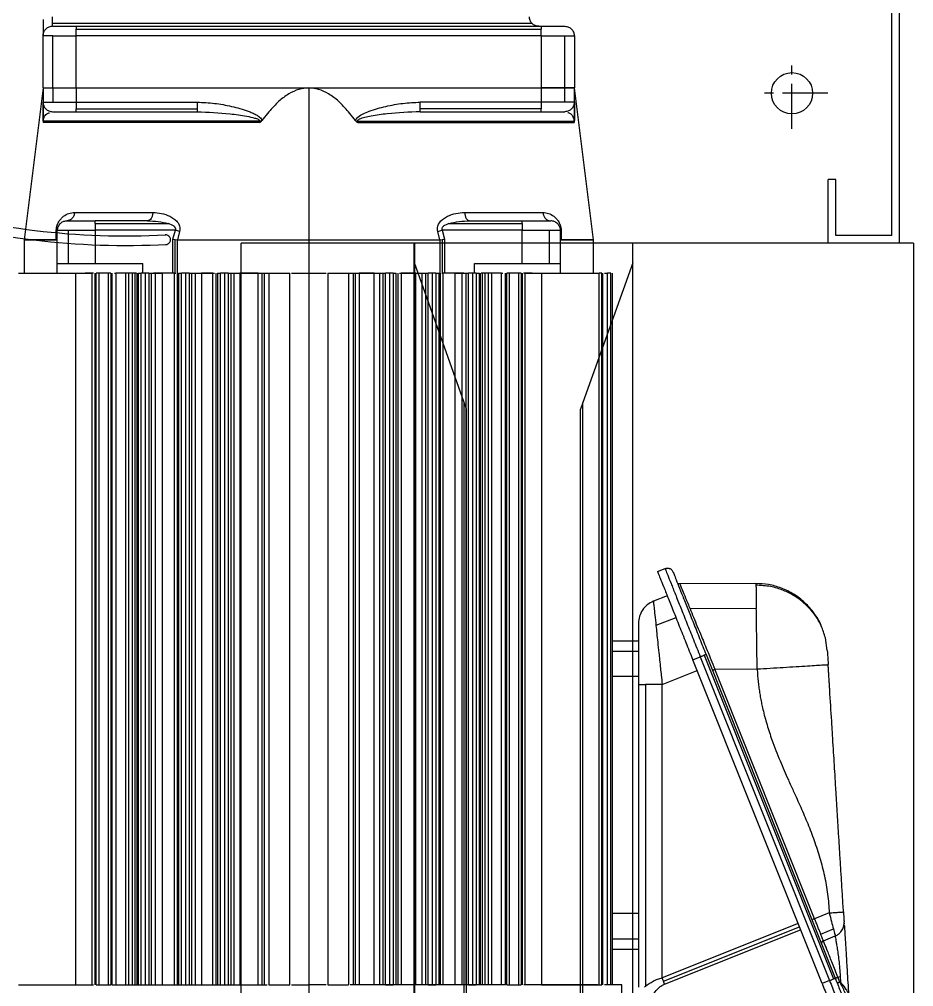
# Model space of a CAD drawing. Header units: millimetres. Extents: x -5505 to 394412, y -8522 to 584759.
# Drawn here: x 191553.6 to 191742.1, y 387678.4 to 387882.3 of the extents above; entities that cross this region are included whole.
import ezdxf

# ---------------------------------------------------------------- set-up
doc = ezdxf.new("R2010")
doc.units = ezdxf.units.MM
doc.linetypes.add('CENTER', pattern=[50.8, 31.75, -6.35, 6.35, -6.35])

# ---------------------------------------------------------------- blocks, each defined once
blk = doc.blocks.new('Motor_Hyponic_1hp_side')
at = {"color": 7, "linetype": 'Continuous', "lineweight": 25}
for p, q in [((74.59, -105.16), (-26.5, -105.16)), ((-21.5, -105.74), (76.5, -105.74)), ((-28.5, -118.74), (-28.5, -107.74)), ((-26.45, -118.74), (-26.45, -107.74)), ((-21.5, -106.33), (76.5, -106.33)), ((76.5, -107.74), (-21.5, -107.74)), ((-21.5, -118.74), (-21.5, -107.74)), ((76.5, -107.74), (76.5, -118.74)), ((81.45, -118.74), (81.45, -107.74)), ((83.5, -107.74), (83.5, -118.74)), ((-28.5, -118.74), (-32.5, -150.75)), ((-28.5, -118.74), (-28.5, -121.74)), ((-26.45, -118.74), (-26.45, -121.74)), ((-21.5, -118.74), (-21.5, -121.74)), ((-21.5, -118.74), (27.5, -118.74)), ((-21.5, -118.74), (76.5, -118.74)), ((27.5, -118.74), (27.5, -150.74)), ((27.5, -118.74), (76.5, -118.74)), ((76.5, -118.74), (76.5, -121.74)), ((81.45, -121.74), (81.45, -118.74)), ((87.5, -150.75), (83.5, -118.74)), ((83.5, -121.74), (83.5, -118.74)), ((-28.5, -121.74), (-28.5, -123.74)), ((-21.5, -121.74), (4, -121.74)), ((76.5, -121.74), (51, -121.74)), ((83.5, -123.74), (83.5, -121.74)), ((-28.5, -123.74), (-28.5, -125.63)), ((-26.89, -123.7), (-26.5, -123.74)), ((-21.5, -123.16), (4, -123.16)), ((-21.5, -123.74), (4, -123.74)), ((19.11, -123.74), (17.64, -125.63)), ((37.36, -125.63), (35.89, -123.74)), ((76.5, -123.16), (51, -123.16)), ((51, -123.74), (76.5, -123.74)), ((83.5, -125.63), (83.5, -123.74)), ((-6.45, -146.74), (-17.5, -146.74)), ((61.45, -146.74), (72.5, -146.74)), ((-25.5, -155.74), (-25.5, -148.74)), ((-23.16, -155.74), (-23.16, -148.74)), ((-17.5, -147.33), (-2.06, -147.33)), ((-17.5, -148.74), (-17.5, -155.74)), ((-0.61, -148.74), (-17.5, -148.74)), ((-1.12, -150.62), (-0.61, -148.74)), ((55.61, -148.74), (56.12, -150.62)), ((72.5, -148.74), (55.61, -148.74)), ((57.06, -147.33), (72.5, -147.33)), ((72.5, -155.74), (72.5, -148.74)), ((78.16, -148.74), (78.16, -155.74)), ((80.5, -148.74), (80.5, -155.74)), ((-32.5, -150.73), (-32.5, -157.74)), ((-25.74, -150.74), (-25.73, -148.99)), ((-25.74, -150.74), (-25.73, -150.74)), ((-25.73, -150.74), (-25.56, -150.68)), ((-1.12, -150.62), (-0.64, -150.68)), ((-1.12, -157.74), (-1.12, -150.62)), ((-0.64, -150.68), (-0.2, -150.74)), ((-0.64, -157.74), (-0.64, -150.68)), ((-0.17, -150.74), (-0.2, -150.74)), ((-0.2, -150.74), (-0.2, -157.74)), ((0.3, -148.99), (-0.17, -150.74)), ((27.5, -150.74), (27.5, -157.74)), ((55.17, -150.74), (54.7, -148.99)), ((55.17, -150.74), (55.2, -150.74)), ((55.2, -150.74), (55.64, -150.68)), ((55.2, -157.74), (55.2, -150.74)), ((55.64, -150.68), (56.12, -150.62)), ((55.64, -150.68), (55.64, -157.74)), ((56.12, -150.62), (56.12, -157.74)), ((80.56, -150.68), (80.73, -150.74)), ((80.73, -148.99), (80.74, -150.74)), ((80.74, -150.74), (80.73, -150.74)), ((87.5, -157.74), (87.5, -150.73)), ((-25.5, -157.74), (-25.5, -155.74)), ((-17.5, -155.74), (-7.47, -155.74)), ((-7.47, -157.74), (-7.47, -155.74)), ((62.47, -155.74), (72.5, -155.74)), ((62.47, -157.74), (62.47, -155.74)), ((80.5, -155.74), (80.5, -157.74)), ((-33.7, -157.74), (-21.56, -157.74)), ((-21.56, -307.74), (-21.56, -157.74)), ((-17.85, -157.74), (-19.63, -157.74)), ((-18.11, -307.74), (-18.11, -157.74)), ((-17.5, -307.74), (-17.5, -157.74)), ((-17.27, -307.74), (-17.27, -157.74)), ((-14.8, -157.74), (-16.7, -157.74)), ((-16.7, -307.74), (-16.7, -157.74)), ((-14.8, -157.74), (-14.8, -307.74)), ((-14.23, -157.74), (-14.23, -307.74)), ((-14, -157.74), (-14, -307.74)), ((-13.42, -157.74), (-13.12, -157.74)), ((-11.02, -157.74), (-13.12, -157.74)), ((-13.12, -157.74), (-13.12, -307.74)), ((-11.02, -307.74), (-11.02, -157.74)), ((-10.38, -307.74), (-10.38, -157.74)), ((-9.71, -157.74), (-9.71, -307.74)), ((-9.07, -307.74), (-9.07, -157.74)), ((-8.64, -307.74), (-8.64, -157.74)), ((-8.47, -157.74), (-7.8, -157.74)), ((-8.47, -157.74), (-8.47, -307.74)), ((-7.8, -307.74), (-7.8, -157.74)), ((-7, -157.74), (-7, -307.74)), ((-6.2, -157.74), (-5.63, -157.74)), ((-6.2, -157.74), (-6.2, -307.74)), ((-5.63, -307.74), (-5.63, -157.74)), ((-1.12, -157.74), (-5.2, -157.74)), ((-4.85, -157.74), (-4.85, -307.74)), ((-0.76, -157.74), (-3.38, -157.74)), ((-3.38, -157.74), (-3.38, -307.74)), ((-0.64, -157.74), (-1.12, -157.74)), ((-0.76, -157.74), (-0.54, -157.74)), ((-0.76, -307.74), (-0.76, -157.74)), ((-0.19, -307.74), (-0.19, -157.74)), ((0.04, -157.74), (0.7, -157.74)), ((0.04, -157.74), (0.04, -307.74)), ((0.7, -307.74), (0.7, -157.74)), ((1.5, -157.74), (1.5, -307.74)), ((2.3, -157.74), (2.88, -157.74)), ((2.3, -157.74), (2.3, -307.74)), ((2.88, -307.74), (2.88, -157.74)), ((3.57, -157.74), (3.57, -307.74)), ((7.28, -157.74), (4.93, -157.74)), ((4.93, -157.74), (4.93, -307.74)), ((7.28, -157.74), (7.63, -157.74)), ((7.28, -307.74), (7.28, -157.74)), ((7.98, -307.74), (7.98, -157.74)), ((8.28, -157.74), (8.92, -157.74)), ((8.28, -157.74), (8.28, -307.74)), ((8.92, -307.74), (8.92, -157.74)), ((9.72, -157.74), (9.72, -307.74)), ((10.5, -157.74), (11.12, -157.74)), ((10.5, -157.74), (10.5, -307.74)), ((11.12, -307.74), (11.12, -157.74)), ((11.73, -157.74), (11.73, -307.74)), ((16.85, -157.74), (12.97, -157.74)), ((12.97, -157.74), (12.97, -307.74)), ((16.85, -307.74), (16.85, -157.74)), ((17.7, -307.74), (17.7, -157.74)), ((18.09, -157.74), (19.12, -157.74)), ((18.09, -157.74), (18.09, -307.74)), ((19.12, -157.74), (23.5, -157.74)), ((19.12, -157.74), (19.12, -307.74)), ((23.5, -307.74), (23.5, -157.74)), ((23.85, -157.74), (27.5, -157.74)), ((23.85, -157.74), (27.5, -157.74)), ((27.5, -157.74), (31.15, -157.74)), ((27.5, -157.74), (27.5, -307.74)), ((27.5, -157.74), (31.15, -157.74)), ((31.5, -157.74), (35.88, -157.74)), ((31.5, -157.74), (31.5, -307.74)), ((35.88, -157.74), (36.91, -157.74)), ((35.88, -157.74), (35.88, -307.74)), ((36.91, -307.74), (36.91, -157.74)), ((37.3, -157.74), (37.3, -307.74)), ((37.8, -157.74), (41.62, -157.74)), ((41.27, -157.74), (38.15, -157.74)), ((38.15, -157.74), (38.15, -307.74)), ((41.27, -307.74), (41.27, -157.74)), ((42.5, -307.74), (42.5, -157.74)), ((43.1, -157.74), (43.7, -157.74)), ((43.1, -157.74), (43.1, -307.74)), ((43.7, -307.74), (43.7, -157.74)), ((44.5, -157.74), (44.5, -307.74)), ((45.3, -157.74), (45.94, -157.74)), ((45.3, -157.74), (45.3, -307.74)), ((45.94, -307.74), (45.94, -157.74)), ((46.25, -157.74), (46.25, -307.74)), ((46.6, -157.74), (46.96, -157.74)), ((50.07, -157.74), (46.96, -157.74)), ((46.96, -157.74), (46.96, -307.74)), ((50.07, -307.74), (50.07, -157.74)), ((51.43, -307.74), (51.43, -157.74)), ((52.12, -157.74), (52.7, -157.74)), ((52.12, -157.74), (52.12, -307.74)), ((52.7, -307.74), (52.7, -157.74)), ((53.5, -157.74), (53.5, -307.74)), ((54.3, -157.74), (54.96, -157.74)), ((54.3, -157.74), (54.3, -307.74)), ((54.96, -307.74), (54.96, -157.74)), ((55.19, -157.74), (55.19, -307.74)), ((55.54, -157.74), (55.76, -157.74)), ((56.12, -157.74), (55.64, -157.74)), ((58.38, -157.74), (55.76, -157.74)), ((55.76, -157.74), (55.76, -307.74)), ((60.2, -157.74), (56.12, -157.74)), ((58.38, -307.74), (58.38, -157.74)), ((59.85, -307.74), (59.85, -157.74)), ((60.63, -157.74), (61.2, -157.74)), ((60.63, -157.74), (60.63, -307.74)), ((61.2, -307.74), (61.2, -157.74)), ((62, -157.74), (62, -307.74)), ((62.79, -157.74), (63.47, -157.74)), ((62.79, -157.74), (62.79, -307.74)), ((63.47, -307.74), (63.47, -157.74)), ((63.64, -157.74), (63.64, -307.74)), ((64.07, -157.74), (64.07, -307.74)), ((64.71, -307.74), (64.71, -157.74)), ((65.38, -307.74), (65.38, -157.74)), ((68.12, -157.74), (66.02, -157.74)), ((66.02, -157.74), (66.02, -307.74)), ((68.12, -157.74), (68.42, -157.74)), ((68.12, -307.74), (68.12, -157.74)), ((69, -307.74), (69, -157.74)), ((69.23, -307.74), (69.23, -157.74)), ((71.7, -157.74), (69.8, -157.74)), ((69.8, -307.74), (69.8, -157.74)), ((71.7, -157.74), (71.7, -307.74)), ((72.27, -157.74), (72.27, -307.74)), ((72.5, -157.74), (72.5, -307.74)), ((74.63, -157.74), (72.76, -157.74)), ((73.11, -307.74), (73.11, -157.74)), ((76.56, -157.74), (88.7, -157.74)), ((76.56, -157.74), (76.56, -307.74)), ((88.7, -307.74), (88.7, -157.74)), ((89.27, -307.74), (89.27, -157.74)), ((89.5, -307.74), (89.5, -157.74)), ((89.85, -157.74), (90.5, -157.74)), ((90.5, -307.74), (90.5, -157.74)), ((91.21, -307.74), (91.21, -157.74)), ((91.5, -307.74), (91.5, -157.74)), ((101.03, -220.68), (102.61, -220.05)), ((121.76, -223.2), (105.71, -223.28)), ((103.06, -225.76), (100.15, -226.93)), ((121.84, -228.48), (107.88, -228.54)), ((91.5, -235.24), (97, -235.24)), ((136.8, -237.28), (136.4, -234.65)), ((91.5, -237.44), (97, -237.44)), ((110.88, -238.28), (138.14, -306.54)), ((111.24, -238.14), (138.49, -306.4)), ((108.45, -239.25), (110.03, -238.62)), ((135.71, -307.51), (108.45, -239.25)), ((110.03, -238.62), (137.28, -306.88)), ((113.12, -241.24), (122.02, -241.2)), ((134.12, -293.84), (113.12, -241.24)), ((91.5, -292.74), (91.5, -242.74)), ((91.5, -242.74), (97, -242.74)), ((97, -242.74), (97, -292.74)), ((97, -244.49), (97, -308.24)), ((98.46, -244.49), (98.46, -308.09)), ((102, -306.3), (102, -244.49)), ((97, -292.74), (91.5, -292.74)), ((137.22, -292.6), (134.12, -293.84)), ((135.41, -297.06), (138.08, -295.99)), ((135.97, -298.48), (138.46, -297.48)), ((91.5, -298.05), (97, -298.05)), ((91.5, -300.24), (97, -300.24)), ((-33.7, -307.74), (-21.56, -307.74)), ((-16.7, -307.74), (-14.8, -307.74)), ((19.12, -307.74), (23.5, -307.74)), ((23.85, -307.74), (27.5, -307.74)), ((27.5, -307.74), (27.5, -393.74)), ((31.15, -307.74), (27.5, -307.74)), ((31.5, -307.74), (35.88, -307.74)), ((69.8, -307.74), (71.7, -307.74)), ((76.56, -307.74), (88.7, -307.74)), ((93.5, -393.74), (93.5, -307.74)), ((102.28, -307.01), (102, -306.3)), ((102.52, -307.61), (102.28, -307.01)), ((137.28, -306.88), (135.71, -307.51)), ((139.05, -306.18), (139.52, -305.99)), ((139.46, -307.21), (139.05, -306.18)), ((139.56, -307.2), (139.46, -307.21)), ((139.52, -305.99), (139.56, -307.2)), ((98.3, -308.24), (98.46, -308.09))]:
    blk.add_line(p, q, dxfattribs=at)
at = {"color": 8, "linetype": 'Continuous', "lineweight": 25}
for p, q in [((104.91, -230.39), (100.69, -232.07)), ((102, -244.49), (109.37, -241.55)), ((130.65, -294.85), (102, -306.3)), ((102.28, -307.01), (130.94, -295.57)), ((102.52, -307.61), (131.18, -296.17))]:
    blk.add_line(p, q, dxfattribs=at)
at = {"color": 7, "linetype": 'Continuous', "lineweight": 25}
for points in [[(-26.5, -105.16), (-26.5, -105.06), (-26.5, -104.86), (-26.5, -104.51), (-26.5, -104.14), (-26.5, -103.87), (-26.5, -103.74)], [(-26.5, -105.74), (-26.63, -105.75), (-26.89, -105.77), (-27.27, -105.88), (-27.62, -106.07), (-27.82, -106.24), (-27.91, -106.33)], [(-26.5, -105.74), (-26.5, -105.74), (-26.5, -105.72), (-26.5, -105.6), (-26.5, -105.42), (-26.5, -105.24), (-26.5, -105.16)], [(-26.5, -105.74), (-26.42, -105.74), (-26.27, -105.74), (-25.12, -105.74), (-23.47, -105.74), (-22.16, -105.74), (-21.5, -105.74)], [(-21.5, -105.74), (-21.5, -105.75), (-21.5, -105.77), (-21.5, -105.88), (-21.5, -106.07), (-21.5, -106.24), (-21.5, -106.33)], [(76.5, -105.74), (76.5, -105.75), (76.5, -105.77), (76.5, -105.88), (76.5, -106.07), (76.5, -106.24), (76.5, -106.33)], [(76.5, -105.74), (77.16, -105.74), (78.47, -105.74), (80.12, -105.74), (81.27, -105.74), (81.42, -105.74), (81.5, -105.74)], [(81.5, -105.74), (81.63, -105.75), (81.89, -105.77), (82.27, -105.88), (82.62, -106.07), (82.82, -106.24), (82.91, -106.33)], [(-28.5, -107.74), (-28.49, -107.61), (-28.48, -107.35), (-28.36, -106.97), (-28.18, -106.62), (-28, -106.43), (-27.91, -106.33)], [(-26.45, -107.74), (-26.76, -107.74), (-27.37, -107.74), (-28, -107.74), (-28.42, -107.74), (-28.47, -107.74), (-28.5, -107.74)], [(-26.45, -107.74), (-26.11, -107.74), (-25.42, -107.74), (-24.19, -107.74), (-22.88, -107.74), (-21.96, -107.74), (-21.5, -107.74)], [(-21.5, -107.74), (-21.5, -107.61), (-21.5, -107.35), (-21.5, -106.97), (-21.5, -106.62), (-21.5, -106.43), (-21.5, -106.33)], [(76.5, -107.74), (76.5, -107.61), (76.5, -107.35), (76.5, -106.97), (76.5, -106.62), (76.5, -106.43), (76.5, -106.33)], [(76.5, -107.74), (76.96, -107.74), (77.88, -107.74), (79.19, -107.74), (80.42, -107.74), (81.11, -107.74), (81.45, -107.74)], [(81.45, -107.74), (81.76, -107.74), (82.37, -107.74), (83, -107.74), (83.42, -107.74), (83.47, -107.74), (83.5, -107.74)], [(83.5, -107.74), (83.49, -107.61), (83.48, -107.35), (83.36, -106.97), (83.18, -106.62), (83, -106.43), (82.91, -106.33)], [(-28.5, -118.74), (-28.47, -118.74), (-28.42, -118.74), (-28, -118.74), (-27.37, -118.74), (-26.76, -118.74), (-26.45, -118.74)], [(-28.5, -118.74), (-28.47, -118.74), (-28.42, -118.74), (-28, -118.74), (-27.37, -118.74), (-26.76, -118.74), (-26.45, -118.74)], [(-26.45, -118.74), (-26.11, -118.74), (-25.42, -118.74), (-24.19, -118.74), (-22.88, -118.74), (-21.96, -118.74), (-21.5, -118.74)], [(-26.45, -118.74), (-26.11, -118.74), (-25.42, -118.74), (-24.19, -118.74), (-22.88, -118.74), (-21.96, -118.74), (-21.5, -118.74)], [(81.45, -118.74), (81.11, -118.74), (80.42, -118.74), (79.19, -118.74), (77.88, -118.74), (76.96, -118.74), (76.5, -118.74)], [(76.5, -118.74), (76.96, -118.74), (77.88, -118.74), (79.19, -118.74), (80.42, -118.74), (81.11, -118.74), (81.45, -118.74)], [(83.5, -118.74), (83.47, -118.74), (83.42, -118.74), (83, -118.74), (82.37, -118.74), (81.76, -118.74), (81.45, -118.74)], [(81.45, -118.74), (81.76, -118.74), (82.37, -118.74), (83, -118.74), (83.42, -118.74), (83.47, -118.74), (83.5, -118.74)], [(-28.5, -121.74), (-28.49, -121.87), (-28.48, -122.14), (-28.36, -122.51), (-28.18, -122.86), (-28, -123.06), (-27.91, -123.16)], [(-28.5, -121.74), (-28.47, -121.74), (-28.42, -121.74), (-28, -121.74), (-27.37, -121.74), (-26.76, -121.74), (-26.45, -121.74)], [(-26.45, -121.74), (-26.11, -121.74), (-25.42, -121.74), (-24.19, -121.74), (-22.88, -121.74), (-21.96, -121.74), (-21.5, -121.74)], [(-21.5, -121.74), (-21.5, -121.87), (-21.5, -122.14), (-21.5, -122.51), (-21.5, -122.86), (-21.5, -123.06), (-21.5, -123.16)], [(4, -121.74), (4, -121.87), (4, -122.14), (4, -122.51), (4, -122.86), (4, -123.06), (4, -123.16)], [(51, -123.16), (51, -123.06), (51, -122.86), (51, -122.51), (51, -122.14), (51, -121.87), (51, -121.74)], [(76.5, -121.74), (76.5, -121.87), (76.5, -122.14), (76.5, -122.51), (76.5, -122.86), (76.5, -123.06), (76.5, -123.16)], [(81.45, -121.74), (81.11, -121.74), (80.42, -121.74), (79.19, -121.74), (77.88, -121.74), (76.96, -121.74), (76.5, -121.74)], [(83.5, -121.74), (83.47, -121.74), (83.42, -121.74), (83, -121.74), (82.37, -121.74), (81.76, -121.74), (81.45, -121.74)], [(82.91, -123.16), (83, -123.06), (83.18, -122.86), (83.36, -122.51), (83.48, -122.14), (83.49, -121.87), (83.5, -121.74)], [(-27.91, -123.16), (-27.82, -123.24), (-27.62, -123.42), (-27.27, -123.6), (-26.89, -123.72), (-26.63, -123.74), (-26.5, -123.74)], [(-26.5, -123.74), (-26.42, -123.74), (-26.27, -123.74), (-25.12, -123.74), (-23.47, -123.74), (-22.16, -123.74), (-21.5, -123.74)], [(-21.5, -123.74), (-21.5, -123.74), (-21.5, -123.72), (-21.5, -123.6), (-21.5, -123.42), (-21.5, -123.24), (-21.5, -123.16)], [(4, -123.16), (4, -123.24), (4, -123.42), (4, -123.6), (4, -123.72), (4, -123.74), (4, -123.74)], [(51, -123.74), (51, -123.74), (51, -123.72), (51, -123.6), (51, -123.42), (51, -123.24), (51, -123.16)], [(76.5, -123.74), (76.5, -123.74), (76.5, -123.72), (76.5, -123.6), (76.5, -123.42), (76.5, -123.24), (76.5, -123.16)], [(76.5, -123.74), (77.16, -123.74), (78.47, -123.74), (80.12, -123.74), (81.27, -123.74), (81.42, -123.74), (81.5, -123.74)], [(82.91, -123.16), (82.82, -123.24), (82.62, -123.42), (82.27, -123.6), (81.89, -123.72), (81.63, -123.74), (81.5, -123.74)], [(17.12, -125.99), (14.34, -125.99), (8.77, -125.99), (0.9, -125.99), (-6.38, -125.99), (-12.89, -125.99), (-18.49, -125.99), (-23.03, -125.99), (-26.52, -125.99), (-27.81, -125.99), (-28.45, -125.99)], [(37.88, -125.99), (40.66, -125.99), (46.23, -125.99), (54.1, -125.99), (61.38, -125.99), (67.89, -125.99), (73.49, -125.99), (78.03, -125.99), (81.52, -125.99), (82.81, -125.99), (83.45, -125.99)], [(-24.91, -147.33), (-24.82, -147.24), (-24.62, -147.07), (-24.27, -146.88), (-23.89, -146.77), (-23.63, -146.75), (-23.5, -146.74)], [(-23.5, -146.74), (-23.41, -146.74), (-23.23, -146.74), (-21.84, -146.74), (-19.86, -146.74), (-18.29, -146.74), (-17.5, -146.74)], [(-21.85, -144.99), (-20.32, -144.99), (-17.25, -144.99), (-11.69, -144.99), (-7.46, -144.99), (-5.35, -144.99)], [(-17.5, -147.33), (-17.5, -147.24), (-17.5, -147.07), (-17.5, -146.88), (-17.5, -146.77), (-17.5, -146.75), (-17.5, -146.74)], [(60.35, -144.99), (62.46, -144.99), (66.69, -144.99), (72.25, -144.99), (75.32, -144.99), (76.85, -144.99)], [(72.5, -147.33), (72.5, -147.24), (72.5, -147.07), (72.5, -146.88), (72.5, -146.77), (72.5, -146.75), (72.5, -146.74)], [(72.5, -146.74), (73.29, -146.74), (74.86, -146.74), (76.84, -146.74), (78.23, -146.74), (78.41, -146.74), (78.5, -146.74)], [(79.91, -147.33), (79.82, -147.24), (79.62, -147.07), (79.27, -146.88), (78.89, -146.77), (78.63, -146.75), (78.5, -146.74)], [(-24.91, -147.33), (-25, -147.43), (-25.18, -147.62), (-25.36, -147.97), (-25.48, -148.35), (-25.49, -148.61), (-25.5, -148.74)], [(-25.5, -148.74), (-25.47, -148.74), (-25.41, -148.74), (-24.93, -148.74), (-24.21, -148.74), (-23.51, -148.74), (-23.16, -148.74)], [(-23.16, -148.74), (-22.77, -148.74), (-21.98, -148.74), (-20.58, -148.74), (-19.07, -148.74), (-18.02, -148.74), (-17.5, -148.74)], [(-17.5, -147.33), (-17.5, -147.43), (-17.5, -147.62), (-17.5, -147.97), (-17.5, -148.35), (-17.5, -148.61), (-17.5, -148.74)], [(0.3, -148.99), (0.15, -148.95), (-0.13, -148.87), (-0.45, -148.79), (-0.61, -148.74)], [(54.7, -148.99), (54.85, -148.95), (55.13, -148.87), (55.45, -148.79), (55.61, -148.74)], [(72.5, -147.33), (72.5, -147.43), (72.5, -147.62), (72.5, -147.97), (72.5, -148.35), (72.5, -148.61), (72.5, -148.74)], [(72.5, -148.74), (73.02, -148.74), (74.07, -148.74), (75.58, -148.74), (76.98, -148.74), (77.77, -148.74), (78.16, -148.74)], [(78.16, -148.74), (78.51, -148.74), (79.21, -148.74), (79.93, -148.74), (80.41, -148.74), (80.47, -148.74), (80.5, -148.74)], [(79.91, -147.33), (80, -147.43), (80.18, -147.62), (80.36, -147.97), (80.48, -148.35), (80.49, -148.61), (80.5, -148.74)], [(-25.74, -150.74), (-26.77, -150.74), (-28.83, -150.74), (-30.92, -150.74), (-32.22, -150.74), (-32.64, -150.74), (-32.22, -150.74), (-30.92, -150.74), (-28.83, -150.74), (-26.77, -150.74), (-25.74, -150.74)], [(-0.17, -150.74), (2, -150.74), (6.32, -150.74), (13.23, -150.74), (20.31, -150.74), (25.1, -150.74), (27.5, -150.74)], [(27.5, -150.74), (29.9, -150.74), (34.69, -150.74), (41.77, -150.74), (48.68, -150.74), (53, -150.74), (55.17, -150.74)], [(80.74, -150.74), (81.77, -150.74), (83.83, -150.74), (85.92, -150.74), (87.22, -150.74), (87.64, -150.74), (87.22, -150.74), (85.92, -150.74), (83.83, -150.74), (81.77, -150.74), (80.74, -150.74)], [(-25.5, -155.74), (-25.47, -155.74), (-25.41, -155.74), (-24.93, -155.74), (-24.21, -155.74), (-23.51, -155.74), (-23.16, -155.74)], [(-23.16, -155.74), (-22.77, -155.74), (-21.98, -155.74), (-20.58, -155.74), (-19.07, -155.74), (-18.02, -155.74), (-17.5, -155.74)], [(72.5, -155.74), (73.02, -155.74), (74.07, -155.74), (75.58, -155.74), (76.98, -155.74), (77.77, -155.74), (78.16, -155.74)], [(78.16, -155.74), (78.51, -155.74), (79.21, -155.74), (79.93, -155.74), (80.41, -155.74), (80.47, -155.74), (80.5, -155.74)], [(-21.56, -157.74), (-21.44, -157.74), (-21.22, -157.74), (-20.4, -157.74), (-19.33, -157.74), (-18.52, -157.74), (-18.11, -157.74)], [(-16.7, -157.74), (-16.75, -157.74), (-16.86, -157.74), (-17.01, -157.74), (-17.15, -157.74), (-17.23, -157.74), (-17.27, -157.74)], [(-14.23, -157.74), (-14.27, -157.74), (-14.35, -157.74), (-14.49, -157.74), (-14.64, -157.74), (-14.75, -157.74), (-14.8, -157.74)], [(-7, -157.74), (-7.1, -157.74), (-7.31, -157.74), (-7.58, -157.74), (-7.76, -157.74), (-7.79, -157.74), (-7.8, -157.74)], [(-6.2, -157.74), (-6.21, -157.74), (-6.24, -157.74), (-6.42, -157.74), (-6.69, -157.74), (-6.9, -157.74), (-7, -157.74)], [(-5.63, -157.74), (-5.62, -157.74), (-5.58, -157.74), (-5.41, -157.74), (-5.17, -157.74), (-4.95, -157.74), (-4.85, -157.74)], [(-4.85, -157.74), (-4.73, -157.74), (-4.49, -157.74), (-4.11, -157.74), (-3.72, -157.74), (-3.49, -157.74), (-3.38, -157.74)], [(1.5, -157.74), (1.4, -157.74), (1.2, -157.74), (0.94, -157.74), (0.75, -157.74), (0.72, -157.74), (0.7, -157.74)], [(2.3, -157.74), (2.29, -157.74), (2.26, -157.74), (2.08, -157.74), (1.81, -157.74), (1.6, -157.74), (1.5, -157.74)], [(2.88, -157.74), (2.89, -157.74), (2.92, -157.74), (3.07, -157.74), (3.28, -157.74), (3.47, -157.74), (3.57, -157.74)], [(3.57, -157.74), (3.67, -157.74), (3.88, -157.74), (4.23, -157.74), (4.59, -157.74), (4.82, -157.74), (4.93, -157.74)], [(9.72, -157.74), (9.62, -157.74), (9.41, -157.74), (9.14, -157.74), (8.96, -157.74), (8.93, -157.74), (8.92, -157.74)], [(10.5, -157.74), (10.47, -157.74), (10.41, -157.74), (10.23, -157.74), (9.99, -157.74), (9.81, -157.74), (9.72, -157.74)], [(11.12, -157.74), (11.13, -157.74), (11.16, -157.74), (11.29, -157.74), (11.47, -157.74), (11.64, -157.74), (11.73, -157.74)], [(11.73, -157.74), (11.82, -157.74), (12, -157.74), (12.32, -157.74), (12.65, -157.74), (12.87, -157.74), (12.97, -157.74)], [(16.85, -157.74), (17.01, -157.74), (17.34, -157.74), (17.58, -157.74), (17.7, -157.74)], [(17.7, -157.74), (17.8, -157.74), (18.01, -157.74), (18.06, -157.74), (18.09, -157.74)], [(36.91, -157.74), (36.94, -157.74), (36.99, -157.74), (37.2, -157.74), (37.3, -157.74)], [(37.3, -157.74), (37.42, -157.74), (37.66, -157.74), (37.99, -157.74), (38.15, -157.74)], [(41.27, -157.74), (41.37, -157.74), (41.59, -157.74), (41.92, -157.74), (42.23, -157.74), (42.41, -157.74), (42.5, -157.74)], [(42.5, -157.74), (42.59, -157.74), (42.75, -157.74), (42.94, -157.74), (43.06, -157.74), (43.09, -157.74), (43.1, -157.74)], [(44.5, -157.74), (44.39, -157.74), (44.18, -157.74), (43.92, -157.74), (43.73, -157.74), (43.71, -157.74), (43.7, -157.74)], [(45.3, -157.74), (45.29, -157.74), (45.26, -157.74), (45.08, -157.74), (44.81, -157.74), (44.6, -157.74), (44.5, -157.74)], [(50.07, -157.74), (50.18, -157.74), (50.41, -157.74), (50.77, -157.74), (51.12, -157.74), (51.33, -157.74), (51.43, -157.74)], [(51.43, -157.74), (51.53, -157.74), (51.72, -157.74), (51.93, -157.74), (52.08, -157.74), (52.11, -157.74), (52.12, -157.74)], [(53.5, -157.74), (53.4, -157.74), (53.19, -157.74), (52.92, -157.74), (52.74, -157.74), (52.71, -157.74), (52.7, -157.74)], [(54.3, -157.74), (54.29, -157.74), (54.26, -157.74), (54.08, -157.74), (53.81, -157.74), (53.6, -157.74), (53.5, -157.74)], [(58.38, -157.74), (58.49, -157.74), (58.72, -157.74), (59.11, -157.74), (59.49, -157.74), (59.73, -157.74), (59.85, -157.74)], [(59.85, -157.74), (59.95, -157.74), (60.17, -157.74), (60.41, -157.74), (60.58, -157.74), (60.62, -157.74), (60.63, -157.74)], [(62, -157.74), (61.9, -157.74), (61.69, -157.74), (61.42, -157.74), (61.24, -157.74), (61.21, -157.74), (61.2, -157.74)], [(62.79, -157.74), (62.77, -157.74), (62.73, -157.74), (62.54, -157.74), (62.29, -157.74), (62.1, -157.74), (62, -157.74)], [(69.8, -157.74), (69.75, -157.74), (69.64, -157.74), (69.49, -157.74), (69.35, -157.74), (69.27, -157.74), (69.23, -157.74)], [(72.27, -157.74), (72.23, -157.74), (72.15, -157.74), (72.01, -157.74), (71.86, -157.74), (71.75, -157.74), (71.7, -157.74)], [(73.11, -157.74), (73.52, -157.74), (74.33, -157.74), (75.4, -157.74), (76.22, -157.74), (76.44, -157.74), (76.56, -157.74)], [(89.27, -157.74), (89.23, -157.74), (89.15, -157.74), (89.01, -157.74), (88.86, -157.74), (88.75, -157.74), (88.7, -157.74)], [(91.21, -157.74), (91.16, -157.74), (91.06, -157.74), (90.88, -157.74), (90.7, -157.74), (90.57, -157.74), (90.5, -157.74)], [(102.61, -220.05), (102.69, -220.02), (102.85, -219.97), (103.11, -219.95), (103.37, -219.97), (103.53, -220.03), (103.61, -220.06)], [(102.61, -220.05), (102.64, -220.12), (102.7, -220.25), (103.14, -221.36), (103.82, -223.08), (104.75, -225.4), (105.88, -228.24), (107.17, -231.47), (108.57, -234.97), (109.54, -237.41), (110.03, -238.62)], [(104.3, -220.77), (104.27, -220.7), (104.19, -220.54), (104.03, -220.34), (103.84, -220.17), (103.68, -220.1), (103.61, -220.06)], [(101.03, -220.68), (101.06, -220.75), (101.12, -220.89), (101.56, -221.99), (102.24, -223.71), (103.17, -226.03), (104.3, -228.87), (105.59, -232.1), (106.99, -235.61), (107.96, -238.04), (108.45, -239.25)], [(104.3, -220.77), (104.33, -220.84), (104.38, -220.97), (104.79, -222), (105.43, -223.6), (106.3, -225.78), (107.36, -228.43), (108.57, -231.45), (109.87, -234.73), (110.78, -237), (111.24, -238.14)], [(105.71, -223.28), (105.65, -223.27), (105.53, -223.27), (105.43, -223.21), (105.37, -223.18)], [(100.15, -226.93), (99.7, -227.15), (98.8, -227.59), (98.17, -228.37), (97.86, -228.77)], [(97.86, -228.77), (97.61, -229.2), (97.11, -230.07), (97.04, -231.07), (97, -231.57)], [(97, -235.24), (97, -235.27), (97, -235.33), (97, -235.78), (97, -236.46), (97, -237.11), (97, -237.44)], [(91.5, -242.74), (91.5, -242.25), (91.5, -241.27), (91.5, -239.86), (91.5, -238.54), (91.5, -237.81), (91.5, -237.44)], [(97, -237.44), (97, -237.81), (97, -238.54), (97, -239.86), (97, -241.27), (97, -242.25), (97, -242.74)], [(110.03, -238.62), (110.11, -238.59), (110.27, -238.53), (110.49, -238.44), (110.71, -238.35), (110.82, -238.3), (110.88, -238.28)], [(111.24, -238.14), (111.23, -238.14), (111.22, -238.14), (111.15, -238.17), (111.04, -238.22), (110.94, -238.26), (110.88, -238.28)], [(112.73, -241.4), (112.75, -241.39), (112.81, -241.37), (112.91, -241.33), (113.01, -241.29), (113.09, -241.26), (113.12, -241.24)], [(97, -244.49), (97.02, -244.49), (97.06, -244.49), (97.35, -244.49), (97.81, -244.49), (98.25, -244.49), (98.46, -244.49)], [(102, -244.49), (101.67, -244.49), (101.02, -244.49), (100.08, -244.49), (99.2, -244.49), (98.71, -244.49), (98.46, -244.49)], [(91.5, -298.05), (91.5, -297.68), (91.5, -296.95), (91.5, -295.63), (91.5, -294.22), (91.5, -293.23), (91.5, -292.74)], [(97, -292.74), (97, -293.23), (97, -294.22), (97, -295.63), (97, -296.95), (97, -297.68), (97, -298.05)], [(134.12, -293.84), (134.08, -293.85), (134.01, -293.88), (133.91, -293.92), (133.81, -293.96), (133.75, -293.98), (133.73, -293.99)], [(135.41, -297.06), (135.32, -296.83), (135.14, -296.38), (134.82, -295.58), (134.48, -294.73), (134.24, -294.13), (134.12, -293.84)], [(135.97, -298.48), (135.96, -298.45), (135.94, -298.39), (135.82, -298.1), (135.65, -297.66), (135.49, -297.26), (135.41, -297.06)], [(139.05, -306.18), (138.66, -305.19), (137.87, -303.22), (136.87, -300.71), (136.15, -298.92), (136.03, -298.62), (135.97, -298.48)], [(-17.27, -307.74), (-17.23, -307.74), (-17.15, -307.74), (-17.01, -307.74), (-16.86, -307.74), (-16.75, -307.74), (-16.7, -307.74)], [(-14.8, -307.74), (-14.75, -307.74), (-14.64, -307.74), (-14.49, -307.74), (-14.35, -307.74), (-14.27, -307.74), (-14.23, -307.74)], [(-7.8, -307.74), (-7.79, -307.74), (-7.76, -307.74), (-7.58, -307.74), (-7.31, -307.74), (-7.1, -307.74), (-7, -307.74)], [(-7, -307.74), (-6.9, -307.74), (-6.69, -307.74), (-6.42, -307.74), (-6.24, -307.74), (-6.21, -307.74), (-6.2, -307.74)], [(0.7, -307.74), (0.72, -307.74), (0.75, -307.74), (0.94, -307.74), (1.2, -307.74), (1.4, -307.74), (1.5, -307.74)], [(1.5, -307.74), (1.6, -307.74), (1.81, -307.74), (2.08, -307.74), (2.26, -307.74), (2.29, -307.74), (2.3, -307.74)], [(8.92, -307.74), (8.93, -307.74), (8.96, -307.74), (9.14, -307.74), (9.41, -307.74), (9.62, -307.74), (9.72, -307.74)], [(43.7, -307.74), (43.71, -307.74), (43.73, -307.74), (43.92, -307.74), (44.18, -307.74), (44.39, -307.74), (44.5, -307.74)], [(44.5, -307.74), (44.6, -307.74), (44.81, -307.74), (45.08, -307.74), (45.26, -307.74), (45.29, -307.74), (45.3, -307.74)], [(52.7, -307.74), (52.71, -307.74), (52.74, -307.74), (52.92, -307.74), (53.19, -307.74), (53.4, -307.74), (53.5, -307.74)], [(53.5, -307.74), (53.6, -307.74), (53.81, -307.74), (54.08, -307.74), (54.26, -307.74), (54.29, -307.74), (54.3, -307.74)], [(61.2, -307.74), (61.21, -307.74), (61.24, -307.74), (61.42, -307.74), (61.69, -307.74), (61.9, -307.74), (62, -307.74)], [(62, -307.74), (62.1, -307.74), (62.29, -307.74), (62.54, -307.74), (62.73, -307.74), (62.77, -307.74), (62.79, -307.74)], [(69.23, -307.74), (69.27, -307.74), (69.35, -307.74), (69.49, -307.74), (69.64, -307.74), (69.75, -307.74), (69.8, -307.74)], [(71.7, -307.74), (71.75, -307.74), (71.86, -307.74), (72.01, -307.74), (72.15, -307.74), (72.23, -307.74), (72.27, -307.74)], [(88.7, -307.74), (88.75, -307.74), (88.86, -307.74), (89.01, -307.74), (89.15, -307.74), (89.23, -307.74), (89.27, -307.74)], [(135.71, -307.51), (136.12, -308.55), (136.94, -310.61), (137.99, -313.22), (138.72, -315.05), (138.81, -315.29), (138.86, -315.41)], [(137.28, -306.88), (137.36, -306.85), (137.52, -306.79), (137.75, -306.7), (137.96, -306.61), (138.08, -306.56), (138.14, -306.54)], [(137.28, -306.88), (137.7, -307.92), (138.52, -309.98), (139.57, -312.59), (140.29, -314.42), (140.39, -314.66), (140.44, -314.78)], [(138.49, -306.4), (138.49, -306.4), (138.48, -306.4), (138.41, -306.43), (138.3, -306.48), (138.19, -306.52), (138.14, -306.54)], [(138.49, -306.4), (138.84, -307.28), (139.54, -309.03), (140.42, -311.24), (141.04, -312.78), (141.12, -312.99), (141.16, -313.09)]]:
    blk.add_open_spline(points, degree=3, dxfattribs=at)
for points, knots in [([(74.59, -105.16), (74.5, -105.06), (74.33, -104.87), (74.14, -104.52), (74.02, -104.14), (74.01, -103.87), (74, -103.74)], [0, 0, 0, 0, 0.278844, 0.528108, 0.769775, 1, 1, 1, 1]), ([(-28.5, -104.28), (-28.5, -104.62), (-28.5, -105.3), (-28.5, -106.52), (-28.5, -107.25), (-28.5, -107.74)], [0, 0, 0, 0, 0.249824, 0.495121, 1, 1, 1, 1]), ([(76, -105.74), (75.74, -105.72), (75.24, -105.67), (74.8, -105.33), (74.59, -105.16)], [0, 0, 0, 0, 0.5185429, 1, 1, 1, 1]), ([(27.5, -118.74), (26.79, -118.81), (25.32, -118.94), (23.18, -119.98), (21.05, -121.58), (19.79, -122.99), (19.11, -123.74)], [0, 0, 0, 0, 0.210127, 0.43792, 0.698306, 1, 1, 1, 1]), ([(35.89, -123.74), (35.21, -122.99), (33.95, -121.58), (31.82, -119.98), (29.68, -118.94), (28.21, -118.81), (27.5, -118.74)], [0, 0, 0, 0, 0.301692, 0.56208, 0.789871, 1, 1, 1, 1]), ([(-28.5, -125.63), (-28.5, -125.56), (-28.5, -125.41), (-28.5, -125.15), (-28.5, -124.67), (-28.5, -124.15), (-28.5, -123.56), (-28.5, -123.03), (-28.5, -122.46), (-28.5, -121.89), (-28.5, -121.79), (-28.5, -121.74)], [0, 0, 0, 0, 0.014687, 0.031131, 0.062469, 0.153092, 0.249404, 0.374214, 0.499515, 0.750135, 1, 1, 1, 1]), ([(4, -121.74), (5.22, -121.79), (7.65, -121.89), (10.65, -122.46), (13.01, -123.03), (14.46, -123.51), (15.58, -123.97), (16.27, -124.3), (16.8, -124.61), (17.16, -124.88), (17.43, -125.15), (17.59, -125.41), (17.63, -125.56), (17.64, -125.63)], [0, 0, 0, 0, 0.249804, 0.500361, 0.625632, 0.750411, 0.812691, 0.875193, 0.908334, 0.937546, 0.968876, 0.985302, 1, 1, 1, 1]), ([(37.36, -125.63), (37.37, -125.56), (37.41, -125.41), (37.57, -125.15), (38.05, -124.67), (38.99, -124.15), (40.38, -123.56), (41.99, -123.03), (44.35, -122.46), (47.35, -121.89), (49.78, -121.79), (51, -121.74)], [0, 0, 0, 0, 0.014687, 0.031131, 0.062469, 0.153092, 0.249404, 0.374214, 0.499515, 0.750135, 1, 1, 1, 1]), ([(83.5, -121.74), (83.5, -121.79), (83.5, -121.89), (83.5, -122.46), (83.5, -123.03), (83.5, -123.51), (83.5, -123.97), (83.5, -124.3), (83.5, -124.61), (83.5, -124.88), (83.5, -125.15), (83.5, -125.41), (83.5, -125.56), (83.5, -125.63)], [0, 0, 0, 0, 0.2498037, 0.5003613, 0.6256318, 0.7504111, 0.8126906, 0.8751927, 0.9083345, 0.9375457, 0.9688756, 0.9853021, 1, 1, 1, 1]), ([(4, -123.74), (6.31, -123.84), (9.79, -123.97), (13.83, -124.57), (15.81, -124.98), (16.73, -125.27), (17.11, -125.47), (17.25, -125.61), (17.29, -125.68), (17.29, -125.72), (17.29, -125.74)], [0, 0, 0, 0, 0.5123, 0.771172, 0.897177, 0.955562, 0.981033, 0.991372, 0.995823, 1, 1, 1, 1]), ([(51, -123.74), (48.69, -123.84), (45.23, -123.98), (41.34, -124.53), (39.36, -124.95), (38.41, -125.2), (37.89, -125.47), (37.75, -125.61), (37.71, -125.68), (37.71, -125.72), (37.71, -125.74)], [0, 0, 0, 0, 0.5123295, 0.7661149, 0.8635563, 0.9555594, 0.9810318, 0.991371, 0.9958229, 1, 1, 1, 1]), ([(-28.5, -125.63), (-28.5, -125.71), (-28.49, -125.87), (-28.47, -125.95), (-28.45, -125.99)], [0, 0, 0, 0, 0.46951, 1, 1, 1, 1]), ([(17.29, -125.74), (14.61, -125.74), (9.14, -125.74), (1.28, -125.74), (-6.17, -125.74), (-12.89, -125.74), (-18.65, -125.74), (-23.22, -125.74), (-26.62, -125.74), (-27.86, -125.74), (-28.47, -125.74)], [0, 0, 0, 0, 0.119977, 0.244159, 0.37131, 0.5, 0.62869, 0.755841, 0.880023, 1, 1, 1, 1]), ([(-28.47, -125.74), (-28.47, -125.77), (-28.47, -125.81), (-28.46, -125.9), (-28.46, -125.95), (-28.45, -125.99)], [0, 0, 0, 0, 0.213963, 0.44665, 1, 1, 1, 1]), ([(17.12, -125.99), (17.23, -125.95), (17.43, -125.87), (17.58, -125.71), (17.64, -125.63)], [0, 0, 0, 0, 0.532239, 1, 1, 1, 1]), ([(17.12, -125.99), (17.16, -125.95), (17.23, -125.9), (17.29, -125.81), (17.29, -125.77), (17.29, -125.74)], [0, 0, 0, 0, 0.5533498, 0.7860367, 1, 1, 1, 1]), ([(37.36, -125.63), (37.42, -125.71), (37.57, -125.87), (37.77, -125.95), (37.88, -125.99)], [0, 0, 0, 0, 0.46951, 1, 1, 1, 1]), ([(37.71, -125.74), (40.39, -125.74), (45.86, -125.74), (53.72, -125.74), (61.17, -125.74), (67.89, -125.74), (73.65, -125.74), (78.22, -125.74), (81.62, -125.74), (82.86, -125.74), (83.47, -125.74)], [0, 0, 0, 0, 0.119977, 0.244159, 0.37131, 0.5, 0.62869, 0.755841, 0.880023, 1, 1, 1, 1]), ([(37.88, -125.99), (37.84, -125.95), (37.77, -125.9), (37.71, -125.81), (37.71, -125.77), (37.71, -125.74)], [0, 0, 0, 0, 0.55335, 0.786037, 1, 1, 1, 1]), ([(83.45, -125.99), (83.47, -125.95), (83.49, -125.87), (83.5, -125.71), (83.5, -125.63)], [0, 0, 0, 0, 0.5322395, 1, 1, 1, 1]), ([(83.47, -125.74), (83.47, -125.77), (83.47, -125.81), (83.46, -125.9), (83.46, -125.95), (83.45, -125.99)], [0, 0, 0, 0, 0.213963, 0.44665, 1, 1, 1, 1]), ([(-25.73, -148.99), (-25.72, -148.81), (-25.71, -148.44), (-25.59, -147.89), (-25.42, -147.39), (-25.13, -146.82), (-24.71, -146.26), (-24, -145.61), (-23.05, -145.1), (-22.25, -145.03), (-21.85, -144.99)], [0, 0, 0, 0, 0.063384, 0.127103, 0.18747, 0.254016, 0.379802, 0.504592, 0.752524, 1, 1, 1, 1]), ([(-21.85, -144.99), (-21.89, -145.22), (-21.98, -145.69), (-22.37, -146.27), (-22.9, -146.67), (-23.31, -146.72), (-23.5, -146.74)], [0, 0, 0, 0, 0.241646, 0.5, 0.758354, 1, 1, 1, 1]), ([(-5.35, -144.99), (-5.38, -145.23), (-5.44, -145.7), (-5.7, -146.27), (-6.05, -146.67), (-6.31, -146.72), (-6.45, -146.74)], [0, 0, 0, 0, 0.2500324, 0.5, 0.7499676, 1, 1, 1, 1]), ([(-6.45, -146.74), (-5.7, -146.76), (-4.22, -146.8), (-2.77, -147.15), (-2.06, -147.33)], [0, 0, 0, 0, 0.50772, 1, 1, 1, 1]), ([(-5.35, -144.99), (-4.74, -145.03), (-3.52, -145.1), (-2.02, -145.61), (-0.91, -146.26), (-0.28, -146.82), (0.12, -147.39), (0.32, -147.89), (0.4, -148.44), (0.33, -148.81), (0.3, -148.99)], [0, 0, 0, 0, 0.247476, 0.495408, 0.620198, 0.745984, 0.812522, 0.872897, 0.936616, 1, 1, 1, 1]), ([(54.7, -148.99), (54.67, -148.81), (54.6, -148.44), (54.68, -147.89), (54.88, -147.39), (55.28, -146.82), (55.91, -146.26), (57.02, -145.61), (58.52, -145.1), (59.74, -145.03), (60.35, -144.99)], [0, 0, 0, 0, 0.063384, 0.127103, 0.18747, 0.254016, 0.379802, 0.504592, 0.752524, 1, 1, 1, 1]), ([(57.06, -147.33), (57.77, -147.15), (59.22, -146.8), (60.7, -146.76), (61.45, -146.74)], [0, 0, 0, 0, 0.49228, 1, 1, 1, 1]), ([(60.35, -144.99), (60.38, -145.22), (60.44, -145.69), (60.7, -146.27), (61.05, -146.67), (61.32, -146.72), (61.45, -146.74)], [0, 0, 0, 0, 0.241646, 0.5, 0.758354, 1, 1, 1, 1]), ([(76.85, -144.99), (77.25, -145.03), (78.05, -145.1), (79, -145.61), (79.71, -146.26), (80.13, -146.82), (80.42, -147.39), (80.59, -147.89), (80.71, -148.44), (80.72, -148.81), (80.73, -148.99)], [0, 0, 0, 0, 0.247476, 0.495408, 0.620198, 0.745984, 0.812522, 0.872897, 0.936616, 1, 1, 1, 1]), ([(76.85, -144.99), (76.89, -145.23), (76.99, -145.7), (77.38, -146.27), (77.9, -146.67), (78.3, -146.72), (78.5, -146.74)], [0, 0, 0, 0, 0.250032, 0.5, 0.749968, 1, 1, 1, 1]), ([(-0.61, -148.74), (-0.59, -148.71), (-0.56, -148.64), (-0.53, -148.52), (-0.54, -148.41), (-0.57, -148.25), (-0.68, -148.07), (-1.13, -147.65), (-1.64, -147.47), (-2.06, -147.33)], [0, 0, 0, 0, 0.050013, 0.097935, 0.145959, 0.196264, 0.301799, 0.422004, 1, 1, 1, 1]), ([(57.06, -147.33), (56.64, -147.47), (56.13, -147.65), (55.68, -148.07), (55.57, -148.25), (55.54, -148.41), (55.53, -148.52), (55.56, -148.64), (55.59, -148.71), (55.61, -148.74)], [0, 0, 0, 0, 0.577995, 0.6982, 0.803734, 0.854036, 0.902059, 0.949982, 1, 1, 1, 1]), ([(-8.82, -157.74), (-10.14, -157.74), (-11.51, -157.74), (-12.73, -157.74), (-12.77, -157.74)], [0, 0, 0, 0, 0.964822, 1, 1, 1, 1]), ([(4.58, -157.74), (5.17, -157.74), (6.15, -157.74), (7.21, -157.74), (7.63, -157.74)], [0, 0, 0, 0, 0.5983283, 1, 1, 1, 1]), ([(12.5, -157.74), (12.74, -157.74), (14.32, -157.74), (15.97, -157.74), (17.35, -157.74)], [0, 0, 0, 0, 0.158089, 1, 1, 1, 1]), ([(46.72, -157.74), (47.36, -157.74), (48.64, -157.74), (49.83, -157.74), (50.42, -157.74)], [0, 0, 0, 0, 0.504165, 1, 1, 1, 1]), ([(67.77, -157.74), (67.73, -157.74), (66.51, -157.74), (65.14, -157.74), (63.82, -157.74)], [0, 0, 0, 0, 0.035177, 1, 1, 1, 1]), ([(105.71, -223.28), (105.74, -223.34), (105.79, -223.48), (106.23, -224.55), (106.91, -226.19), (107.55, -227.74), (107.88, -228.54)], [0, 0, 0, 0, 0.24497, 0.494667, 0.740032, 1, 1, 1, 1]), ([(135.53, -232.12), (135.52, -232.08), (135.19, -231.12), (134.07, -229.42), (132.16, -227.18), (129.79, -225.37), (127.18, -224.1), (124.47, -223.33), (122.65, -223.25), (121.76, -223.2)], [0, 0, 0, 0, 0.007238, 0.175088, 0.346223, 0.517358, 0.685209, 0.846853, 1, 1, 1, 1]), ([(121.76, -223.2), (121.76, -223.21), (121.76, -223.21), (121.77, -223.55), (121.77, -223.56)], [0, 0, 0, 0, 0.9591882, 1, 1, 1, 1]), ([(136.4, -234.65), (136.14, -233.79), (135.64, -232.13), (134.42, -230.04), (133.04, -228.36), (131.49, -226.93), (129.71, -225.65), (127.49, -224.54), (124.78, -223.7), (122.8, -223.6), (121.77, -223.55)], [0, 0, 0, 0, 0.137001, 0.264801, 0.379244, 0.478235, 0.582323, 0.706381, 0.847226, 1, 1, 1, 1]), ([(100.15, -226.93), (100.15, -226.99), (100.16, -227.08), (100.22, -227.66), (100.3, -228.42), (100.44, -229.77), (100.61, -231.29), (100.69, -232.07)], [0, 0, 0, 0, 0.246637, 0.371561, 0.497567, 0.742422, 1, 1, 1, 1]), ([(107.88, -228.54), (108.12, -229.11), (108.59, -230.26), (109.4, -232.22), (110.19, -234.14), (110.96, -235.99), (111.62, -237.61), (112.36, -239.38), (112.84, -240.56), (113.12, -241.24)], [0, 0, 0, 0, 0.161357, 0.325251, 0.495108, 0.613962, 0.746886, 0.852341, 1, 1, 1, 1]), ([(122.02, -241.2), (122, -239.74), (121.96, -237.01), (121.91, -233.41), (121.87, -230.6), (121.85, -229.14), (121.84, -228.48)], [0, 0, 0, 0, 0.309655, 0.579582, 0.809716, 1, 1, 1, 1]), ([(97, -231.57), (97, -231.62), (97, -231.72), (97, -232.49), (97, -233.69), (97, -235.31), (97, -237.28), (97, -239.53), (97, -241.96), (97, -243.65), (97, -244.49)], [0, 0, 0, 0, 0.12043, 0.241574, 0.364025, 0.488164, 0.614104, 0.741685, 0.870509, 1, 1, 1, 1]), ([(100.69, -232.07), (100.74, -232.6), (100.86, -233.69), (101.06, -235.6), (101.26, -237.51), (101.46, -239.36), (101.62, -240.94), (101.81, -242.67), (101.93, -243.82), (102, -244.49)], [0, 0, 0, 0, 0.154252, 0.320053, 0.497462, 0.616033, 0.74839, 0.853256, 1, 1, 1, 1]), ([(136.8, -237.28), (136.8, -237.32), (136.81, -237.41), (136.85, -238.11), (136.91, -239.1), (136.96, -239.88), (136.99, -240.28)], [0, 0, 0, 0, 0.24988, 0.499939, 0.749972, 1, 1, 1, 1]), ([(122.02, -241.2), (122.93, -241.15), (124.81, -241.03), (127.6, -240.86), (130.28, -240.69), (132.68, -240.54), (134.62, -240.42), (136.01, -240.34), (136.84, -240.29), (136.94, -240.28), (136.99, -240.28)], [0, 0, 0, 0, 0.116516, 0.240011, 0.368641, 0.5, 0.631359, 0.759989, 0.883484, 1, 1, 1, 1]), ([(140.21, -292.41), (140.14, -291.26), (140, -288.96), (139.79, -285.55), (139.58, -282.18), (139.37, -278.87), (139.17, -275.63), (138.98, -272.48), (138.79, -269.39), (138.6, -266.41), (138.43, -263.55), (138.26, -260.78), (138.08, -258), (137.91, -255.14), (137.65, -251.04), (137.44, -247.53), (137.26, -244.73), (137.21, -243.84), (137.15, -242.96), (137.1, -242.07), (137.04, -241.17), (137.01, -240.58), (136.99, -240.28)], [0, 0, 0, 0, 0.064218, 0.128358, 0.190245, 0.254925, 0.317078, 0.378538, 0.439452, 0.500089, 0.556361, 0.610059, 0.664623, 0.719923, 0.776614, 0.900849, 0.917314, 0.933589, 0.950234, 0.966754, 0.983353, 1, 1, 1, 1]), ([(122.02, -241.2), (122.04, -241.62), (122.09, -242.45), (122.2, -243.68), (122.34, -244.91), (122.52, -246.13), (122.72, -247.35), (122.96, -248.54), (123.38, -250.42), (124.06, -252.97), (125.01, -255.84), (125.95, -258.36), (126.82, -260.51), (127.7, -262.58), (128.64, -264.69), (129.81, -267.27), (131.2, -270.33), (132.69, -273.8), (134.07, -277.37), (135.27, -281.03), (136.24, -284.81), (136.94, -288.67), (137.13, -291.29), (137.22, -292.6)], [0, 0, 0, 0, 0.0232153, 0.0460594, 0.0690837, 0.0917728, 0.1148366, 0.1375133, 0.1594811, 0.2217873, 0.2840898, 0.3277858, 0.3712113, 0.4128574, 0.4529185, 0.4999553, 0.5700728, 0.6397595, 0.7101415, 0.7824156, 0.8542489, 0.9267831, 1, 1, 1, 1]), ([(137.22, -292.6), (137.59, -292.58), (138.17, -292.54), (138.87, -292.5), (139.35, -292.47), (139.74, -292.44), (140.11, -292.42), (140.17, -292.42), (140.21, -292.41)], [0, 0, 0, 0, 0.239457, 0.36836, 0.499999, 0.631639, 0.760543, 1, 1, 1, 1]), ([(137.22, -292.6), (137.38, -293.23), (137.7, -294.49), (137.95, -295.49), (138.08, -295.99)], [0, 0, 0, 0, 0.4974412, 1, 1, 1, 1]), ([(140.21, -292.41), (140.23, -292.68), (140.26, -293.2), (140.3, -293.89), (140.33, -294.29), (140.34, -294.48), (140.34, -294.5), (140.34, -294.51)], [0, 0, 0, 0, 0.249896, 0.499693, 0.749352, 0.874841, 1, 1, 1, 1]), ([(138.46, -297.48), (138.65, -297.4), (139.02, -297.22), (139.61, -296.73), (140.09, -296.03), (140.34, -295.21), (140.34, -294.72), (140.34, -294.51)], [0, 0, 0, 0, 0.1659147, 0.3257601, 0.6104679, 0.8363247, 1, 1, 1, 1]), ([(140.35, -294.78), (140.35, -294.77), (140.35, -294.77), (140.34, -294.85), (140.34, -294.89)], [0, 0, 0, 0, 0.453836, 1, 1, 1, 1]), ([(140.38, -295.16), (140.4, -295.45), (140.44, -296.07), (140.54, -297.73), (140.67, -299.84), (140.79, -301.85), (140.9, -303.51), (141, -305.18), (141.13, -307.34), (141.24, -309.01), (141.29, -309.87)], [0, 0, 0, 0, 0.122367, 0.267974, 0.413388, 0.559033, 0.631485, 0.705396, 0.847468, 1, 1, 1, 1]), ([(138.08, -295.99), (138.19, -296.41), (138.4, -297.23), (138.44, -297.4), (138.46, -297.48)], [0, 0, 0, 0, 0.5153512, 1, 1, 1, 1]), ([(138.46, -297.48), (138.46, -297.53), (138.48, -297.63), (138.57, -298.13), (138.69, -298.87), (138.85, -299.88), (139.04, -301.14), (139.23, -302.63), (139.41, -304.27), (139.48, -305.42), (139.52, -305.99)], [0, 0, 0, 0, 0.12129, 0.235425, 0.356276, 0.477693, 0.604479, 0.732232, 0.86823, 1, 1, 1, 1]), ([(135.97, -298.48), (135.91, -298.51), (135.8, -298.57), (135.7, -298.69), (135.64, -298.79), (135.6, -298.91), (135.59, -299.07), (135.62, -299.18), (135.64, -299.26)], [0, 0, 0, 0, 0.2394568, 0.3683607, 0.5, 0.6316393, 0.7605432, 1, 1, 1, 1]), ([(-33.28, -307.74), (-33.24, -307.74), (-31.46, -307.74), (-26.81, -307.74), (-21.67, -307.74), (-18.37, -307.74), (-17.85, -307.74)], [0, 0, 0, 0, 0.0107179, 0.4631825, 0.9156472, 1, 1, 1, 1]), ([(-14, -307.74), (-13.05, -307.74), (-9.37, -307.74), (-2.18, -307.74), (7.37, -307.74), (14.46, -307.74), (18.3, -307.74), (18.77, -307.74)], [0, 0, 0, 0, 0.09991, 0.386795, 0.67368, 0.960565, 1, 1, 1, 1]), ([(69, -307.74), (68.08, -307.74), (65.31, -307.74), (60.32, -307.74), (54.11, -307.74), (47.65, -307.74), (41.67, -307.74), (37.83, -307.74), (36.23, -307.74)], [0, 0, 0, 0, 0.094885, 0.287054, 0.479222, 0.67139, 0.863559, 1, 1, 1, 1]), ([(88.35, -307.74), (87.67, -307.74), (85.73, -307.74), (81.97, -307.74), (77.49, -307.74), (74.28, -307.74), (72.85, -307.74)], [0, 0, 0, 0, 0.159805, 0.459012, 0.75822, 1, 1, 1, 1]), ([(93.5, -307.74), (92.47, -307.74), (91.35, -307.74), (89.95, -307.74), (89.85, -307.74)], [0, 0, 0, 0, 0.927114, 1, 1, 1, 1]), ([(98.46, -308.09), (98.97, -307.7), (99.72, -307.14), (101.01, -306.57), (101.68, -306.39), (102, -306.3)], [0, 0, 0, 0, 0.517188, 0.767824, 1, 1, 1, 1]), ([(100.3, -309.56), (100.6, -309.15), (101.04, -308.55), (101.87, -307.92), (102.31, -307.71), (102.52, -307.61)], [0, 0, 0, 0, 0.539236, 0.779913, 1, 1, 1, 1]), ([(139.05, -306.18), (139.01, -306.19), (138.94, -306.22), (138.8, -306.28), (138.64, -306.34), (138.54, -306.38), (138.5, -306.4), (138.49, -306.4), (138.49, -306.4)], [0, 0, 0, 0, 0.131067, 0.260328, 0.502795, 0.741159, 0.869238, 1, 1, 1, 1]), ([(139.46, -307.21), (139.39, -307.24), (139.24, -307.29), (139.05, -307.35), (138.91, -307.38), (138.89, -307.36), (138.87, -307.36)], [0, 0, 0, 0, 0.250176, 0.5, 0.749824, 1, 1, 1, 1]), ([(139.46, -307.21), (139.66, -307.62), (139.95, -308.23), (140.32, -309), (140.57, -309.53), (140.78, -309.97), (140.93, -310.31), (141.03, -310.53), (141.04, -310.56), (141.04, -310.57)], [0, 0, 0, 0, 0.253182, 0.379661, 0.505441, 0.630225, 0.754224, 0.877334, 1, 1, 1, 1]), ([(141.29, -309.87), (141.28, -309.77), (141.25, -309.58), (141.05, -309.14), (140.53, -308.31), (139.95, -307.64), (139.56, -307.2)], [0, 0, 0, 0, 0.118464, 0.248004, 0.498066, 1, 1, 1, 1])]:
    blk.add_open_spline(points, degree=3, knots=knots, dxfattribs=at)
at = {"color": 8, "linetype": 'Continuous', "lineweight": 25}
for points, knots in [([(-28.47, -125.74), (-28.47, -125.72), (-28.47, -125.68), (-28.46, -125.61), (-28.45, -125.47), (-28.39, -125.15), (-28.27, -124.87), (-28.03, -124.48), (-27.7, -124.11), (-27.32, -124.02), (-27.12, -123.97)], [0, 0, 0, 0, 0.005673, 0.011719, 0.025762, 0.060357, 0.221083, 0.390724, 0.662284, 1, 1, 1, 1]), ([(83.47, -125.74), (83.47, -125.72), (83.47, -125.68), (83.46, -125.61), (83.45, -125.47), (83.41, -125.27), (83.32, -124.98), (83.1, -124.57), (82.74, -124.13), (82.32, -124.02), (82.12, -123.97)], [0, 0, 0, 0, 0.005672, 0.011718, 0.025758, 0.060349, 0.13964, 0.310762, 0.662325, 1, 1, 1, 1]), ([(121.77, -223.56), (121.77, -223.83), (121.78, -224.4), (121.8, -226.06), (121.82, -227.66), (121.84, -228.48)], [0, 0, 0, 0, 0.315163, 0.653031, 1, 1, 1, 1])]:
    blk.add_open_spline(points, degree=3, knots=knots, dxfattribs=at)
blk = doc.blocks.new('C-1 DRUM SIDE')
for p, q in [((-3, 0), (-3, 317.53)), ((-4.6, 1.6), (-4.6, 315.93)), ((-18, 0), (-18, 13.4)), ((-16.4, 13.4), (-18, 13.4)), ((-16.4, 1.6), (-16.4, 13.4)), ((-18, 0), (-123.12, 0)), ((-3, 0), (-18, 0)), ((-3, 0), (-18, 0)), ((-4.6, 1.6), (-16.4, 1.6)), ((-4.6, 1.6), (-16.4, 1.6))]:
    blk.add_line(p, q)
at = {"color": 1, "linetype": 'CENTER', "ltscale": 0.3}
for p, q in [((-25.64, 24.1), (-25.64, 39.1)), ((-18.11, 31.6), (-33.11, 31.6))]:
    blk.add_line(p, q, dxfattribs=at)
at = {"color": 7, "linetype": 'Continuous', "lineweight": 25}
for p, q in [((-116.71, 0), (-141.71, 0)), ((-141.71, -500), (-141.71, 0)), ((-121.01, 0), (-121.51, 0)), ((-107.63, 0), (-116.71, 0)), ((-107.04, 0), (-107.63, 0)), ((-106.62, 0), (-107.04, 0)), ((-106.6, 0), (-106.62, 0)), ((-105.66, 0), (-106.6, 0)), ((-105.24, 0), (-105.66, 0)), ((-105.24, -500), (-105.24, 0)), ((-105.23, 0), (-105.24, 0)), ((-105.23, 0), (-105.23, -500)), ((-59.2, 0), (-105.23, 0)), ((-59.2, -500), (-59.2, 0)), ((-59.19, 0), (-59.2, 0)), ((-59.19, -500), (-59.19, 0)), ((-58.77, 0), (-59.19, 0)), ((-57.83, 0), (-58.77, 0)), ((-57.81, 0), (-57.83, 0)), ((-57.39, 0), (-57.81, 0)), ((-56.93, 0), (-57.39, 0)), ((-36.81, 0), (-56.93, 0)), ((-36.63, 0), (-36.81, 0)), ((-36.08, 0), (-36.63, 0)), ((-10.88, 0), (-36.08, 0)), ((-10.7, 0), (-10.88, 0)), ((-10.42, 0), (-10.7, 0)), ((-9.13, 0), (-10.42, 0)), ((-8.38, 0), (-9.13, 0)), ((0, 0), (-8.38, 0)), ((0, 0), (0, -500)), ((0, 0), (0, -500)), ((0, 0), (0, -500)), ((0, 0), (0, 0)), ((-94.71, -33.6), (-105.23, -4.17)), ((-59.2, -4.17), (-69.71, -33.6)), ((-94.71, -500), (-94.71, -33.6)), ((-94.21, -35), (-94.71, -33.6)), ((-69.71, -33.6), (-70.21, -35)), ((-69.71, -500), (-69.71, -33.6)), ((-94.21, -500), (-94.21, -35)), ((-70.21, -500), (-70.21, -35))]:
    blk.add_line(p, q, dxfattribs=at)
blk.add_circle((-25.64, 31.6), 4.35)
for centre, radius, start, end in [((-166.03, 159.52), 157.99, 253.0219, 273.0409), ((-166.03, 159.52), 157.99, 253.0219, 273.0409), ((-166.03, 159.52), 160, 252.9906, 273.0776), ((-166.03, 159.52), 160, 252.9906, 273.0776), ((-157.63, 0.74), 1.01, 264.9778, 95.2073), ((-157.63, 0.74), 1.01, 264.9778, 95.2073)]:
    blk.add_arc(centre, radius, start, end)
blk.add_blockref('Motor_Hyponic_1hp_side', (-155, 151.46))

msp = doc.modelspace()

# ---------------------------------------------------------------- block references
msp.add_blockref('C-1 DRUM SIDE', (191742.115, 387835.079))

doc.saveas('drawing.dxf')
